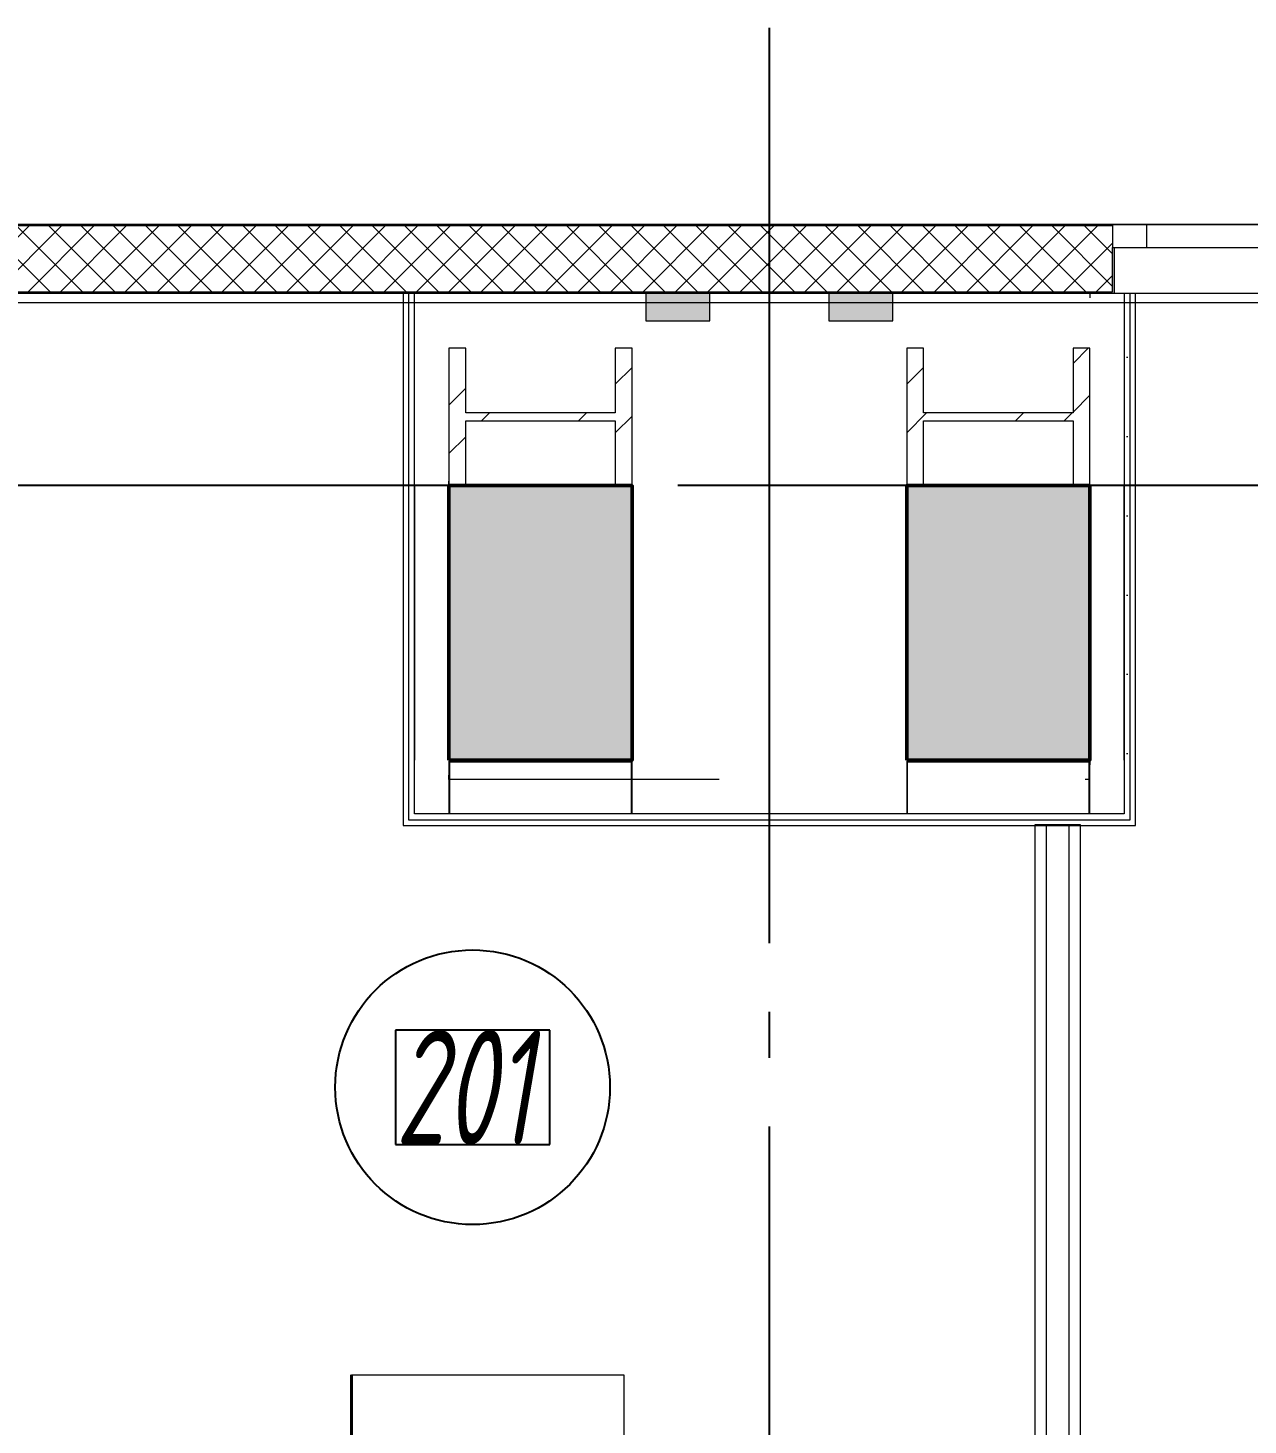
# Model space of a CAD drawing. Header units: millimetres. Extents: x 0 to 1286, y 0 to 420.
# Drawn here: x 201.99 to 228.65, y 349.06 to 379.59 of the extents above; entities that cross this region are included whole.
import ezdxf

# ---------------------------------------------------------------- set-up
doc = ezdxf.new("R2010")
doc.units = ezdxf.units.MM
doc.linetypes.add('ГОСТ 2.303 5', pattern=[24, 20, -1.5, 1, -1.5])
doc.linetypes.add('СПКБ-0000-000-АР#002$0$Achse', pattern=[2300, 0, -800, 1500, 0])
for name, color, linetype in [('Viewport2ForCustomObjects_0', 7, 'Continuous'), ('Номер помещения', 7, 'Continuous'), ('СПКБ-0000-000-АР#002$0$Колонны новые', 7, 'Continuous'), ('СПКБ-0000-000-АР#002$0$Колонны существующие', 7, 'Continuous'), ('СПКБ-0000-000-АР#002$0$Окна ArchiCAD', 7, 'Continuous'), ('СПКБ-0000-000-АР#002$0$Перекрытие новые', 7, 'Continuous'), ('СПКБ-0000-000-АР#002$0$Стены', 7, 'Continuous'), ('СПКБ-0000-000-АР#002$0$Фахверк', 7, 'Continuous'), ('Строительные оси', 7, 'Continuous'), ('ЭО_РАБОЧЕЕ ОСВЕЩЕНИЕ', 7, 'Continuous')]:
    doc.layers.add(name, color=color, linetype=linetype)
for name, color, linetype, lineweight, true_color in [('СПКБ-0000-000-АР#002$0$Колонны новые_Ном._пера__108', 7, 'Continuous', 13, 0xfd8379), ('СПКБ-0000-000-АР#002$0$Колонны существующие_Ном._пера__102', 7, 'Continuous', 13, 0xcccccc), ('СПКБ-0000-000-АР#002$0$Окна ArchiCAD_Ном._пера__68', 7, 'Continuous', 20, 0xfd4435), ('СПКБ-0000-000-АР#002$0$Перекрытие новые_Ном._пера__161', 7, 'Continuous', 13, 0xe11606), ('СПКБ-0000-000-АР#002$0$Стены_Ном._пера__161', 7, 'Continuous', 13, 0xe11606), ('СПКБ-0000-000-АР#002$0$Стены_Ном._пера__68', 7, 'Continuous', 20, 0xfd4435), ('СПКБ-0000-000-АР#002$0$Фахверк_Ном._пера__102', 7, 'Continuous', 13, 0xcccccc)]:
    doc.layers.add(name, color=color, linetype=linetype, lineweight=lineweight, true_color=true_color)
for name, color, linetype, lineweight in [('СПКБ-0000-000-АР#002$0$Колонны новые_Ном._пера__20', 1, 'Continuous', 20), ('СПКБ-0000-000-АР#002$0$Колонны существующие_Ном._пера__141', 7, 'Continuous', 50), ('СПКБ-0000-000-АР#002$0$Окна ArchiCAD_Ном._пера__6', 5, 'Continuous', 9), ('СПКБ-0000-000-АР#002$0$Стены_Ном._пера__1', 7, 'Continuous', 13), ('СПКБ-0000-000-АР#002$0$Стены_Ном._пера__20', 1, 'Continuous', 20), ('СПКБ-0000-000-АР#002$0$Фахверк_Ном._пера__1', 7, 'Continuous', 13)]:
    doc.layers.add(name, color=color, linetype=linetype, lineweight=lineweight)
doc.styles.add('CustomTextStyle8', font='isocpeui.ttf', dxfattribs={"width": 0.637778, "height": 2.5})
pattern_1 = [(0, (0, 0), (0, 75), [0, -75])]
pattern_2 = [(0, (0, 0), (0, 173.2051), [0, -100]), (0, (50, 86.6), (0, 173.2051), [0, -100])]
pattern_3 = [(45, (0, 0), (-159.099, 159.099), []), (45, (-53.03, 53.03), (-159.099, 159.099), [])]

# ---------------------------------------------------------------- blocks, each defined once
blk = doc.blocks.new('*E728')
at = {"layer": 'Номер помещения', "color": 7, "linetype": 'Continuous', "true_color": 0xffffff}
for p, q in [((-124.364, 236.962), (-127.738, 236.962)), ((-127.738, 236.962), (-127.738, 234.462)), ((-124.364, 234.462), (-124.364, 236.962)), ((-127.738, 234.462), (-124.364, 234.462)), ((-127.738, 234.462), (-127.738, 234.462))]:
    blk.add_line(p, q, dxfattribs=at)
at = {"layer": 'Номер помещения', "color": 6, "linetype": 'Continuous'}
blk.add_circle((-126.051, 235.712), 3, dxfattribs=at)
at = {"layer": 'Строительные оси', "color": 3, "linetype": 'ГОСТ 2.303 5', "lineweight": 25}
for p, q in [((-119.569, 258.857), (-119.569, -45.143)), ((186.431, 248.857), (-283.756, 248.857))]:
    blk.add_line(p, q, dxfattribs=at)
at = {"layer": 'ЭО_РАБОЧЕЕ ОСВЕЩЕНИЕ', "color": 5, "lineweight": 40}
blk.add_line((-128.694, 223.482), (-128.694, 229.432), dxfattribs=at)
at = {"layer": 'ЭО_РАБОЧЕЕ ОСВЕЩЕНИЕ', "color": 7, "lineweight": 0}
for p, q in [((-128.694, 229.432), (-122.744, 229.432)), ((-122.744, 229.432), (-122.744, 223.482))]:
    blk.add_line(p, q, dxfattribs=at)
at = {"layer": 'Номер помещения', "linetype": 'Continuous', "style": 'CustomTextStyle8', "width": 0.637778}
blk.add_text('201', height=2.5, dxfattribs=at).set_placement((-127.738, 234.462))
blk = doc.blocks.new('СПКБ-0000-000-АР#002$0$Перекрытие_1', base_point=(-24406.7, -2530.4))
at = {"layer": 'СПКБ-0000-000-АР#002$0$Перекрытие новые_Ном._пера__161', "color": 12, "linetype": 'Continuous', "lineweight": 13, "true_color": 0xe11606, "flags": 128}
blk.add_lwpolyline([(293.1, -2514.3), (-24406.7, -2530.4), (-24406.7, 18886.6), (-23534.6, 18885.7), (-23534.6, 17144.7), (-22883.9, 17144.7), (-21026.9, 17144.7), (-20022.9, 17144.7), (-20022.9, 20246.7), (-17951.9, 20246.7), (-17956.9, 25286.1), (17852.7, 25286.1)], dxfattribs=at)
blk = doc.blocks.new('СПКБ-0000-000-АР#002$0$Двустворчатое Окно 19')
at = {"layer": 'СПКБ-0000-000-АР#002$0$Окна ArchiCAD_Ном._пера__6', "color": 5, "linetype": 'Continuous', "lineweight": 9}
for p, q in [((-747, 100), (747, 100)), ((-750, 0), (-675, 0)), ((-675, 0), (-675, -50)), ((-675, 0), (-75, 0)), ((-75, -50), (-75, 0)), ((-75, 0), (0, 0)), ((0, 0), (75, 0)), ((75, 0), (75, -50)), ((75, 0), (675, 0)), ((675, -50), (675, 0)), ((675, 0), (750, 0)), ((-750, -50), (750, -50)), ((-675, -50), (-750, -50)), ((-75, -50), (-675, -50)), ((0, -50), (-75, -50)), ((75, -50), (0, -50)), ((675, -50), (75, -50)), ((750, -50), (675, -50))]:
    blk.add_line(p, q, dxfattribs=at)
at = {"layer": 'СПКБ-0000-000-АР#002$0$Окна ArchiCAD_Ном._пера__68', "color": 20, "linetype": 'Continuous', "lineweight": 20, "true_color": 0xfd4435}
for p, q in [((-750, -47), (-750, 0)), ((750, -47), (750, 0)), ((-750, -50), (-750, -47)), ((750, -50), (750, -47))]:
    blk.add_line(p, q, dxfattribs=at)
blk = doc.blocks.new('СПКБ-0000-000-АР#002$0$Стена_1', base_point=(17892.7, 25306.1))
at = {"layer": 'СПКБ-0000-000-АР#002$0$Стены_Ном._пера__68', "linetype": 'Continuous', "lineweight": 20, "true_color": 0xfd4435}
for points in [[(-11206.9, 25456.1), (-19996.9, 25456.1), (-19996.9, 25453.1), (-11206.9, 25453.1)], [(-11206.9, 25306.1), (-11203.9, 25306.1), (-11203.9, 25406.1), (-11206.9, 25406.1), (-11206.9, 25309.1)], [(-19996.9, 25309.1), (-19996.9, 25306.1), (-11206.9, 25306.1), (-11206.9, 25309.1)]]:
    blk.add_hatch(color=20, dxfattribs=at).paths.add_polyline_path(points)
h = blk.add_hatch(dxfattribs=at)
h.set_pattern_fill('СЕТКА_5X5_ДИАГОНАЛЬНАЯ', color=20, style=0, pattern_type=2)
h.set_pattern_definition([(45, (0, 0), (-35.35534, 35.35534), []), (135, (0, 0), (35.35534, 35.35534), [])])
h.paths.add_polyline_path([(-19996.9, 25406.1), (-19996.9, 25309.1), (-11206.9, 25309.1), (-11206.9, 25406.1), (-11206.9, 25453.1), (-19996.9, 25453.1)])
at = {"layer": 'СПКБ-0000-000-АР#002$0$Стены_Ном._пера__68', "color": 20, "linetype": 'Continuous', "lineweight": 20, "true_color": 0xfd4435}
for p, q in [((-11206.9, 25453.1), (-19996.9, 25453.1)), ((-11206.9, 25456.1), (-11206.9, 25453.1)), ((-11206.9, 25453.1), (-11206.9, 25406.1)), ((-11206.9, 25406.1), (-11203.9, 25406.1)), ((-11206.9, 25309.1), (-11206.9, 25406.1)), ((-11203.9, 25406.1), (-11203.9, 25306.1)), ((-19996.9, 25309.1), (-11206.9, 25309.1)), ((-11206.9, 25306.1), (-11203.9, 25306.1))]:
    blk.add_line(p, q, dxfattribs=at)
at = {"layer": 'СПКБ-0000-000-АР#002$0$Стены_Ном._пера__68', "color": 20, "linetype": 'Continuous', "lineweight": 20, "true_color": 0xfd4435, "flags": 128}
for points in [[(-11206.9, 25456.1), (-19996.9, 25456.1)], [(-19996.9, 25306.1), (-11206.9, 25306.1)]]:
    blk.add_lwpolyline(points, dxfattribs=at)
at = {"layer": 'СПКБ-0000-000-АР#002$0$Окна ArchiCAD', "color": 5, "linetype": 'Continuous', "lineweight": 9, "xscale": -1, "zscale": 1000, "rotation": 180}
blk.add_blockref('СПКБ-0000-000-АР#002$0$Двустворчатое Окно 19', (-10456.9, 25406.1), dxfattribs=at)
blk = doc.blocks.new('СПКБ-0000-000-АР#002$0$Стена_42', base_point=(-11376.9, 18082.9))
at = {"layer": 'СПКБ-0000-000-АР#002$0$Стены_Ном._пера__161', "linetype": 'Continuous', "lineweight": 13, "true_color": 0xe11606}
h = blk.add_hatch(dxfattribs=at)
h.set_pattern_fill('ГИПС', color=12, style=0, pattern_type=2)
h.set_pattern_definition(pattern_1)
h.paths.add_polyline_path([(-11376.9, 24144.5), (-11376.9, 18182.9), (-11351.9, 18182.9), (-11351.9, 24144.5)])
h = blk.add_hatch(dxfattribs=at)
h.set_pattern_fill('ГИПС', color=12, style=0, pattern_type=2)
h.set_pattern_definition(pattern_1)
h.paths.add_polyline_path([(-11276.9, 18182.9), (-11276.9, 24144.5), (-11301.9, 24144.5), (-11301.9, 18182.9)])
at = {"layer": 'СПКБ-0000-000-АР#002$0$Стены_Ном._пера__161', "color": 12, "linetype": 'Continuous', "lineweight": 13, "true_color": 0xe11606}
for p, q in [((-11351.9, 24144.5), (-11351.9, 18182.9)), ((-11301.9, 18182.9), (-11301.9, 24144.5))]:
    blk.add_line(p, q, dxfattribs=at)
at = {"layer": 'СПКБ-0000-000-АР#002$0$Стены_Ном._пера__161', "color": 12, "linetype": 'Continuous', "lineweight": 13, "true_color": 0xe11606, "flags": 128}
for points in [[(-11276.9, 24144.5), (-11376.9, 24144.5)], [(-11376.9, 24144.5), (-11376.9, 18182.9)], [(-11276.9, 18182.9), (-11276.9, 24144.5)]]:
    blk.add_lwpolyline(points, dxfattribs=at)
blk = doc.blocks.new('СПКБ-0000-000-АР#002$0$Стена_103', base_point=(-11256.9, 24243.5))
at = {"layer": 'СПКБ-0000-000-АР#002$0$Стены_Ном._пера__20', "linetype": 'Continuous', "lineweight": 20}
h = blk.add_hatch(dxfattribs=at)
h.set_pattern_fill('ШТУКАТУРКА', color=1, style=0, pattern_type=2)
h.set_pattern_definition(pattern_2)
h.paths.add_polyline_path([(-11181.9, 25306.1), (-11181.9, 24885.7), (-11168.9, 24885.7), (-11168.9, 25306.1)])
h = blk.add_hatch(dxfattribs=at)
h.set_pattern_fill('ШТУКАТУРКА', color=1, style=0, pattern_type=2)
h.set_pattern_definition(pattern_2)
h.paths.add_polyline_path([(-11156.9, 24885.7), (-11156.9, 25306.1), (-11168.9, 25306.1), (-11168.9, 24885.7)])
h = blk.add_hatch(dxfattribs=at)
h.set_pattern_fill('ШТУКАТУРКА', color=1, style=0, pattern_type=2)
h.set_pattern_definition(pattern_2)
h.paths.add_polyline_path([(-11168.9, 24285.7), (-11168.9, 24885.7), (-11181.9, 24885.7), (-11181.9, 24285.7)])
h = blk.add_hatch(dxfattribs=at)
h.set_pattern_fill('ШТУКАТУРКА', color=1, style=0, pattern_type=2)
h.set_pattern_definition(pattern_2)
h.paths.add_polyline_path([(-11156.9, 24285.7), (-11156.9, 24885.7), (-11168.9, 24885.7), (-11168.9, 24285.7)])
h = blk.add_hatch(dxfattribs=at)
h.set_pattern_fill('ШТУКАТУРКА', color=1, style=0, pattern_type=2)
h.set_pattern_definition(pattern_2)
h.paths.add_polyline_path([(-11181.9, 24285.7), (-11181.9, 24168.5), (-11168.9, 24155.5), (-11168.9, 24285.7)])
h = blk.add_hatch(dxfattribs=at)
h.set_pattern_fill('ШТУКАТУРКА', color=1, style=0, pattern_type=2)
h.set_pattern_definition(pattern_2)
h.paths.add_polyline_path([(-11156.9, 24143.5), (-11156.9, 24285.7), (-11168.9, 24285.7), (-11168.9, 24155.5)])
at = {"layer": 'СПКБ-0000-000-АР#002$0$Стены_Ном._пера__1', "color": 7, "linetype": 'Continuous', "lineweight": 13, "flags": 128}
blk.add_lwpolyline([(-11256.9, 25306.1), (-11181.9, 25306.1)], dxfattribs=at)
at = {"layer": 'СПКБ-0000-000-АР#002$0$Стены_Ном._пера__1', "color": 7, "linetype": 'СПКБ-0000-000-АР#002$0$Achse', "lineweight": 13, "flags": 128}
for points in [[(-11256.9, 25306.1), (-11256.9, 24885.7)], [(-11256.9, 24285.7), (-11256.9, 24243.5)]]:
    blk.add_lwpolyline(points, dxfattribs=at)
at = {"layer": 'СПКБ-0000-000-АР#002$0$Стены_Ном._пера__20', "color": 1, "linetype": 'Continuous', "lineweight": 20, "flags": 128}
for points in [[(-11181.9, 25306.1), (-11168.9, 25306.1)], [(-11168.9, 25306.1), (-11156.9, 25306.1)], [(-11156.9, 24143.5), (-11156.9, 25306.1)]]:
    blk.add_lwpolyline(points, dxfattribs=at)
at = {"layer": 'СПКБ-0000-000-АР#002$0$Стены_Ном._пера__68', "color": 20, "linetype": 'Continuous', "lineweight": 20, "true_color": 0xfd4435}
for p, q in [((-11181.9, 25306.1), (-11181.9, 24885.7)), ((-11168.9, 24885.7), (-11168.9, 25306.1)), ((-11181.9, 24285.7), (-11181.9, 24885.7)), ((-11181.9, 24885.7), (-11181.9, 24285.7)), ((-11168.9, 24285.7), (-11168.9, 24885.7)), ((-11181.9, 24285.7), (-11181.9, 24168.5)), ((-11168.9, 24155.5), (-11168.9, 24285.7))]:
    blk.add_line(p, q, dxfattribs=at)
blk = doc.blocks.new('СПКБ-0000-000-АР#002$0$Стена_104', base_point=(-12656.9, 24243.5))
at = {"layer": 'СПКБ-0000-000-АР#002$0$Стены_Ном._пера__20', "linetype": 'Continuous', "lineweight": 20}
h = blk.add_hatch(dxfattribs=at)
h.set_pattern_fill('ШТУКАТУРКА', color=1, style=0, pattern_type=2)
h.set_pattern_definition(pattern_2)
h.paths.add_polyline_path([(-12756.9, 24143.5), (-11156.9, 24143.5), (-11168.9, 24155.5), (-12744.9, 24155.5)])
h = blk.add_hatch(dxfattribs=at)
h.set_pattern_fill('ШТУКАТУРКА', color=1, style=0, pattern_type=2)
h.set_pattern_definition(pattern_2)
h.paths.add_polyline_path([(-11181.9, 24168.5), (-12731.9, 24168.5), (-12744.9, 24155.5), (-11168.9, 24155.5)])
at = {"layer": 'СПКБ-0000-000-АР#002$0$Стены_Ном._пера__1', "color": 7, "linetype": 'СПКБ-0000-000-АР#002$0$Achse', "lineweight": 13, "flags": 128}
blk.add_lwpolyline([(-11256.9, 24243.5), (-12656.9, 24243.5)], dxfattribs=at)
at = {"layer": 'СПКБ-0000-000-АР#002$0$Стены_Ном._пера__20', "color": 1, "linetype": 'Continuous', "lineweight": 20, "flags": 128}
blk.add_lwpolyline([(-12756.9, 24143.5), (-11156.9, 24143.5)], dxfattribs=at)
at = {"layer": 'СПКБ-0000-000-АР#002$0$Стены_Ном._пера__68', "color": 20, "linetype": 'Continuous', "lineweight": 20, "true_color": 0xfd4435}
for p, q in [((-12744.9, 24155.5), (-11168.9, 24155.5)), ((-11181.9, 24168.5), (-12731.9, 24168.5))]:
    blk.add_line(p, q, dxfattribs=at)
blk = doc.blocks.new('СПКБ-0000-000-АР#002$0$Стена_105', base_point=(-12656.9, 24243.5))
at = {"layer": 'СПКБ-0000-000-АР#002$0$Стены_Ном._пера__20', "linetype": 'Continuous', "lineweight": 20}
h = blk.add_hatch(dxfattribs=at)
h.set_pattern_fill('ШТУКАТУРКА', color=1, style=0, pattern_type=2)
h.set_pattern_definition(pattern_2)
h.paths.add_polyline_path([(-12756.9, 25306.1), (-12756.9, 24885.7), (-12744.9, 24885.7), (-12744.9, 25306.1)])
h = blk.add_hatch(dxfattribs=at)
h.set_pattern_fill('ШТУКАТУРКА', color=1, style=0, pattern_type=2)
h.set_pattern_definition(pattern_2)
h.paths.add_polyline_path([(-12731.9, 24885.7), (-12731.9, 25306.1), (-12744.9, 25306.1), (-12744.9, 24885.7)])
h = blk.add_hatch(dxfattribs=at)
h.set_pattern_fill('ШТУКАТУРКА', color=1, style=0, pattern_type=2)
h.set_pattern_definition(pattern_2)
h.paths.add_polyline_path([(-12756.9, 24885.7), (-12756.9, 24285.7), (-12744.9, 24285.7), (-12744.9, 24885.7)])
h = blk.add_hatch(dxfattribs=at)
h.set_pattern_fill('ШТУКАТУРКА', color=1, style=0, pattern_type=2)
h.set_pattern_definition(pattern_2)
h.paths.add_polyline_path([(-12744.9, 24885.7), (-12744.9, 24285.7), (-12731.9, 24285.7), (-12731.9, 24885.7)])
h = blk.add_hatch(dxfattribs=at)
h.set_pattern_fill('ШТУКАТУРКА', color=1, style=0, pattern_type=2)
h.set_pattern_definition(pattern_2)
h.paths.add_polyline_path([(-12756.9, 24285.7), (-12756.9, 24143.5), (-12744.9, 24155.5), (-12744.9, 24285.7)])
h = blk.add_hatch(dxfattribs=at)
h.set_pattern_fill('ШТУКАТУРКА', color=1, style=0, pattern_type=2)
h.set_pattern_definition(pattern_2)
h.paths.add_polyline_path([(-12731.9, 24168.5), (-12731.9, 24285.7), (-12744.9, 24285.7), (-12744.9, 24155.5)])
at = {"layer": 'СПКБ-0000-000-АР#002$0$Стены_Ном._пера__1', "color": 7, "linetype": 'Continuous', "lineweight": 13, "flags": 128}
blk.add_lwpolyline([(-12656.9, 25306.1), (-12731.9, 25306.1)], dxfattribs=at)
at = {"layer": 'СПКБ-0000-000-АР#002$0$Стены_Ном._пера__1', "color": 7, "linetype": 'СПКБ-0000-000-АР#002$0$Achse', "lineweight": 13, "flags": 128}
for points in [[(-12656.9, 24885.7), (-12656.9, 25306.1)], [(-12656.9, 24243.5), (-12656.9, 24285.7)]]:
    blk.add_lwpolyline(points, dxfattribs=at)
at = {"layer": 'СПКБ-0000-000-АР#002$0$Стены_Ном._пера__20', "color": 1, "linetype": 'Continuous', "lineweight": 20, "flags": 128}
for points in [[(-12744.9, 25306.1), (-12756.9, 25306.1)], [(-12756.9, 25306.1), (-12756.9, 24143.5)], [(-12731.9, 25306.1), (-12744.9, 25306.1)]]:
    blk.add_lwpolyline(points, dxfattribs=at)
at = {"layer": 'СПКБ-0000-000-АР#002$0$Стены_Ном._пера__68', "color": 20, "linetype": 'Continuous', "lineweight": 20, "true_color": 0xfd4435}
for p, q in [((-12744.9, 25306.1), (-12744.9, 24885.7)), ((-12731.9, 24885.7), (-12731.9, 25306.1)), ((-12744.9, 24885.7), (-12744.9, 24285.7)), ((-12731.9, 24885.7), (-12731.9, 24285.7)), ((-12731.9, 24285.7), (-12731.9, 24885.7)), ((-12744.9, 24285.7), (-12744.9, 24155.5)), ((-12731.9, 24168.5), (-12731.9, 24285.7))]:
    blk.add_line(p, q, dxfattribs=at)
blk = doc.blocks.new('СПКБ-0000-000-АР#002$0$Колонна_14', base_point=(-12456.9, 24585.7))
at = {"layer": 'СПКБ-0000-000-АР#002$0$Колонны существующие_Ном._пера__102', "linetype": 'Continuous', "lineweight": 13, "true_color": 0xcccccc}
blk.add_hatch(color=254, dxfattribs=at).paths.add_polyline_path([(-12656.9, 24285.7), (-12256.9, 24285.7), (-12256.9, 24885.7), (-12656.9, 24885.7)])
at = {"layer": 'СПКБ-0000-000-АР#002$0$Колонны существующие_Ном._пера__141', "color": 7, "linetype": 'Continuous', "lineweight": 50, "flags": 128}
blk.add_lwpolyline([(-12656.9, 24285.7), (-12256.9, 24285.7), (-12256.9, 24885.7), (-12656.9, 24885.7)], close=True, dxfattribs=at)
blk = doc.blocks.new('СПКБ-0000-000-АР#002$0$Колонна_15', base_point=(-11456.9, 24585.7))
at = {"layer": 'СПКБ-0000-000-АР#002$0$Колонны существующие_Ном._пера__102', "linetype": 'Continuous', "lineweight": 13, "true_color": 0xcccccc}
blk.add_hatch(color=254, dxfattribs=at).paths.add_polyline_path([(-11656.9, 24285.7), (-11256.9, 24285.7), (-11256.9, 24885.7), (-11656.9, 24885.7)])
at = {"layer": 'СПКБ-0000-000-АР#002$0$Колонны существующие_Ном._пера__141', "color": 7, "linetype": 'Continuous', "lineweight": 50, "flags": 128}
blk.add_lwpolyline([(-11656.9, 24285.7), (-11256.9, 24285.7), (-11256.9, 24885.7), (-11656.9, 24885.7)], close=True, dxfattribs=at)
blk = doc.blocks.new('СПКБ-0000-000-АР#002$0$Колонна_41', base_point=(-12256.9, 24228.2))
at = {"layer": 'СПКБ-0000-000-АР#002$0$Колонны новые_Ном._пера__108', "linetype": 'Continuous', "lineweight": 13, "true_color": 0xfd8379}
h = blk.add_hatch(dxfattribs=at)
h.set_pattern_fill('СТАЛЬ', color=11, style=0, pattern_type=2)
h.set_pattern_definition(pattern_3)
h.paths.add_polyline_path([(-12656.9, 24169.4), (-12654.9, 24169.4), (-12654.9, 24282.4), (-12258.9, 24282.4), (-12258.9, 24169.4), (-12256.9, 24169.4), (-12256.9, 24282.4), (-12256.9, 24284.4), (-12258.9, 24284.4), (-12654.9, 24284.4), (-12656.9, 24284.4), (-12656.9, 24282.4)])
at = {"layer": 'СПКБ-0000-000-АР#002$0$Колонны новые_Ном._пера__20', "color": 1, "linetype": 'Continuous', "lineweight": 20}
for p, q in [((-12654.9, 24284.4), (-12656.9, 24284.4)), ((-12656.9, 24284.4), (-12656.9, 24282.4)), ((-12656.9, 24282.4), (-12656.9, 24169.4)), ((-12258.9, 24284.4), (-12654.9, 24284.4)), ((-12654.9, 24169.4), (-12654.9, 24282.4)), ((-12654.9, 24282.4), (-12258.9, 24282.4)), ((-12256.9, 24284.4), (-12258.9, 24284.4)), ((-12258.9, 24282.4), (-12258.9, 24169.4)), ((-12256.9, 24282.4), (-12256.9, 24284.4)), ((-12256.9, 24169.4), (-12256.9, 24282.4)), ((-12656.9, 24169.4), (-12654.9, 24169.4)), ((-12258.9, 24169.4), (-12256.9, 24169.4))]:
    blk.add_line(p, q, dxfattribs=at)
blk = doc.blocks.new('СПКБ-0000-000-АР#002$0$Колонна_42', base_point=(-11256.9, 24228.2))
at = {"layer": 'СПКБ-0000-000-АР#002$0$Колонны новые_Ном._пера__108', "linetype": 'Continuous', "lineweight": 13, "true_color": 0xfd8379}
h = blk.add_hatch(dxfattribs=at)
h.set_pattern_fill('СТАЛЬ', color=11, style=0, pattern_type=2)
h.set_pattern_definition(pattern_3)
h.paths.add_polyline_path([(-11656.9, 24169.4), (-11654.9, 24169.4), (-11654.9, 24282.4), (-11258.9, 24282.4), (-11258.9, 24169.4), (-11256.9, 24169.4), (-11256.9, 24282.4), (-11256.9, 24284.4), (-11258.9, 24284.4), (-11654.9, 24284.4), (-11656.9, 24284.4), (-11656.9, 24282.4)])
at = {"layer": 'СПКБ-0000-000-АР#002$0$Колонны новые_Ном._пера__20', "color": 1, "linetype": 'Continuous', "lineweight": 20}
for p, q in [((-11654.9, 24284.4), (-11656.9, 24284.4)), ((-11656.9, 24284.4), (-11656.9, 24282.4)), ((-11656.9, 24282.4), (-11656.9, 24169.4)), ((-11258.9, 24284.4), (-11654.9, 24284.4)), ((-11654.9, 24169.4), (-11654.9, 24282.4)), ((-11654.9, 24282.4), (-11258.9, 24282.4)), ((-11256.9, 24284.4), (-11258.9, 24284.4)), ((-11258.9, 24282.4), (-11258.9, 24169.4)), ((-11256.9, 24282.4), (-11256.9, 24284.4)), ((-11256.9, 24169.4), (-11256.9, 24282.4)), ((-11656.9, 24169.4), (-11654.9, 24169.4)), ((-11258.9, 24169.4), (-11256.9, 24169.4))]:
    blk.add_line(p, q, dxfattribs=at)
blk = doc.blocks.new('СПКБ-0000-000-АР#002$0$Колонна_89', base_point=(-12456.9, 25035.7))
at = {"layer": 'СПКБ-0000-000-АР#002$0$Колонны новые_Ном._пера__108', "linetype": 'Continuous', "lineweight": 13, "true_color": 0xfd8379}
h = blk.add_hatch(dxfattribs=at)
h.set_pattern_fill('СТАЛЬ', color=11, style=0, pattern_type=2)
h.set_pattern_definition(pattern_3)
h.paths.add_polyline_path([(-12256.9, 25185.7), (-12293.5, 25185.7), (-12293.5, 25044.5), (-12620.2, 25044.5), (-12620.2, 25185.7), (-12656.9, 25185.7), (-12656.9, 24885.7), (-12620.2, 24885.7), (-12620.2, 25027), (-12293.5, 25027), (-12293.5, 24885.7), (-12256.9, 24885.7)])
at = {"layer": 'СПКБ-0000-000-АР#002$0$Колонны новые_Ном._пера__20', "color": 1, "linetype": 'Continuous', "lineweight": 20}
for p, q in [((-12620.2, 25185.7), (-12656.9, 25185.7)), ((-12656.9, 25185.7), (-12656.9, 24885.7)), ((-12620.2, 25044.5), (-12620.2, 25185.7)), ((-12256.9, 25185.7), (-12293.5, 25185.7)), ((-12293.5, 25185.7), (-12293.5, 25044.5)), ((-12256.9, 24885.7), (-12256.9, 25185.7)), ((-12293.5, 25044.5), (-12620.2, 25044.5)), ((-12620.2, 24885.7), (-12620.2, 25027)), ((-12620.2, 25027), (-12293.5, 25027)), ((-12293.5, 25027), (-12293.5, 24885.7)), ((-12656.9, 24885.7), (-12620.2, 24885.7)), ((-12293.5, 24885.7), (-12256.9, 24885.7))]:
    blk.add_line(p, q, dxfattribs=at)
blk = doc.blocks.new('СПКБ-0000-000-АР#002$0$Колонна_90', base_point=(-11456.9, 25035.7))
at = {"layer": 'СПКБ-0000-000-АР#002$0$Колонны новые_Ном._пера__108', "linetype": 'Continuous', "lineweight": 13, "true_color": 0xfd8379}
h = blk.add_hatch(dxfattribs=at)
h.set_pattern_fill('СТАЛЬ', color=11, style=0, pattern_type=2)
h.set_pattern_definition(pattern_3)
h.paths.add_polyline_path([(-11256.9, 25185.7), (-11293.5, 25185.7), (-11293.5, 25044.5), (-11620.2, 25044.5), (-11620.2, 25185.7), (-11656.9, 25185.7), (-11656.9, 24885.7), (-11620.2, 24885.7), (-11620.2, 25027), (-11293.5, 25027), (-11293.5, 24885.7), (-11256.9, 24885.7)])
at = {"layer": 'СПКБ-0000-000-АР#002$0$Колонны новые_Ном._пера__20', "color": 1, "linetype": 'Continuous', "lineweight": 20}
for p, q in [((-11620.2, 25185.7), (-11656.9, 25185.7)), ((-11656.9, 25185.7), (-11656.9, 24885.7)), ((-11620.2, 25044.5), (-11620.2, 25185.7)), ((-11256.9, 25185.7), (-11293.5, 25185.7)), ((-11293.5, 25185.7), (-11293.5, 25044.5)), ((-11256.9, 24885.7), (-11256.9, 25185.7)), ((-11293.5, 25044.5), (-11620.2, 25044.5)), ((-11620.2, 24885.7), (-11620.2, 25027)), ((-11620.2, 25027), (-11293.5, 25027)), ((-11293.5, 25027), (-11293.5, 24885.7)), ((-11656.9, 24885.7), (-11620.2, 24885.7)), ((-11293.5, 24885.7), (-11256.9, 24885.7))]:
    blk.add_line(p, q, dxfattribs=at)
blk = doc.blocks.new('СПКБ-0000-000-АР#002$0$Колонна_146', base_point=(-12156.9, 25275.7))
at = {"layer": 'СПКБ-0000-000-АР#002$0$Фахверк_Ном._пера__102', "linetype": 'Continuous', "lineweight": 13, "true_color": 0xcccccc}
blk.add_hatch(color=254, dxfattribs=at).paths.add_polyline_path([(-12086.9, 25305.7), (-12226.9, 25305.7), (-12226.9, 25245.7), (-12086.9, 25245.7)])
at = {"layer": 'СПКБ-0000-000-АР#002$0$Фахверк_Ном._пера__1', "color": 7, "linetype": 'Continuous', "lineweight": 13, "flags": 128}
blk.add_lwpolyline([(-12086.9, 25305.7), (-12226.9, 25305.7), (-12226.9, 25245.7), (-12086.9, 25245.7)], close=True, dxfattribs=at)
blk = doc.blocks.new('СПКБ-0000-000-АР#002$0$Колонна_156', base_point=(-11756.9, 25275.7))
at = {"layer": 'СПКБ-0000-000-АР#002$0$Фахверк_Ном._пера__102', "linetype": 'Continuous', "lineweight": 13, "true_color": 0xcccccc}
blk.add_hatch(color=254, dxfattribs=at).paths.add_polyline_path([(-11686.9, 25305.7), (-11826.9, 25305.7), (-11826.9, 25245.7), (-11686.9, 25245.7)])
at = {"layer": 'СПКБ-0000-000-АР#002$0$Фахверк_Ном._пера__1', "color": 7, "linetype": 'Continuous', "lineweight": 13, "flags": 128}
blk.add_lwpolyline([(-11686.9, 25305.7), (-11826.9, 25305.7), (-11826.9, 25245.7), (-11686.9, 25245.7)], close=True, dxfattribs=at)
blk = doc.blocks.new('*E727')
at = {"layer": 'СПКБ-0000-000-АР#002$0$Колонны новые', "color": 1, "lineweight": 20, "xscale": 0.01, "yscale": 0.01, "zscale": 0.01}
for name, p in [('СПКБ-0000-000-АР#002$0$Колонна_89', (151.75, 299.015)), ('СПКБ-0000-000-АР#002$0$Колонна_90', (161.75, 299.015)), ('СПКБ-0000-000-АР#002$0$Колонна_41', (153.75, 290.94)), ('СПКБ-0000-000-АР#002$0$Колонна_42', (163.75, 290.94))]:
    blk.add_blockref(name, p, dxfattribs=at)
at = {"layer": 'СПКБ-0000-000-АР#002$0$Колонны существующие', "color": 7, "lineweight": 50, "xscale": 0.01, "yscale": 0.01, "zscale": 0.01}
for name, p in [('СПКБ-0000-000-АР#002$0$Колонна_14', (151.75, 294.515)), ('СПКБ-0000-000-АР#002$0$Колонна_15', (161.75, 294.515))]:
    blk.add_blockref(name, p, dxfattribs=at)
at = {"layer": 'СПКБ-0000-000-АР#002$0$Перекрытие новые', "color": 12, "linetype": 'Continuous', "lineweight": 13, "true_color": 0xe11606, "xscale": 0.01, "yscale": 0.01, "zscale": 0.01}
blk.add_blockref('СПКБ-0000-000-АР#002$0$Перекрытие_1', (32.251, 23.353), dxfattribs=at)
at = {"layer": 'СПКБ-0000-000-АР#002$0$Стены', "color": 20, "lineweight": 20, "true_color": 0xfd4435, "xscale": 0.01, "yscale": 0.01, "zscale": 0.01}
blk.add_blockref('СПКБ-0000-000-АР#002$0$Стена_1', (455.245, 301.719), dxfattribs=at)
at = {"layer": 'СПКБ-0000-000-АР#002$0$Стены', "color": 12, "lineweight": 50, "true_color": 0xdf0000, "xscale": 0.01, "yscale": 0.01, "zscale": 0.01}
for name, p in [('СПКБ-0000-000-АР#002$0$Стена_105', (149.75, 291.092)), ('СПКБ-0000-000-АР#002$0$Стена_103', (163.75, 291.092)), ('СПКБ-0000-000-АР#002$0$Стена_104', (149.75, 291.092))]:
    blk.add_blockref(name, p, dxfattribs=at)
at = {"layer": 'СПКБ-0000-000-АР#002$0$Стены', "color": 12, "lineweight": 13, "true_color": 0xe11606, "xscale": 0.01, "yscale": 0.01, "zscale": 0.01}
blk.add_blockref('СПКБ-0000-000-АР#002$0$Стена_42', (162.55, 229.486), dxfattribs=at)
at = {"layer": 'СПКБ-0000-000-АР#002$0$Фахверк', "color": 7, "lineweight": 13, "xscale": 0.01, "yscale": 0.01, "zscale": 0.01}
for name, p in [('СПКБ-0000-000-АР#002$0$Колонна_146', (154.75, 301.415)), ('СПКБ-0000-000-АР#002$0$Колонна_156', (158.75, 301.415))]:
    blk.add_blockref(name, p, dxfattribs=at)

msp = doc.modelspace()

# ---------------------------------------------------------------- block references
msp.add_blockref('*E727', (61.438, 72.071))
at = {"layer": 'Viewport2ForCustomObjects_0'}
msp.add_blockref('*E728', (337.756, 120.729), dxfattribs=at)

doc.saveas('drawing.dxf')
